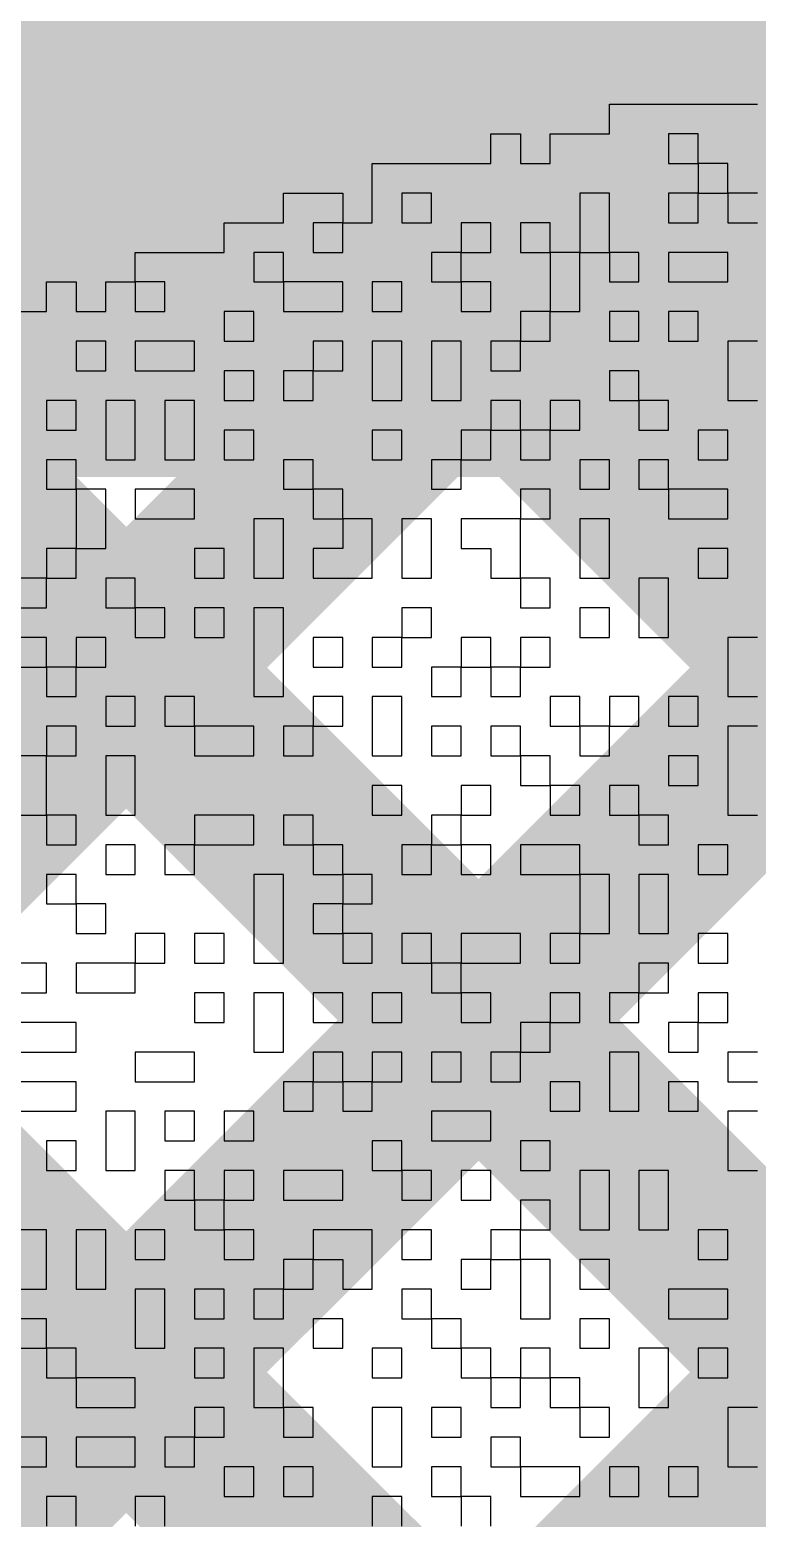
# Model space of a CAD drawing. Header units: millimetres. Extents: x 3.06 to 5.82, y 1.29 to 3.84.
# Drawn here: x 4.4509 to 4.4801, y 1.7902 to 1.85 of the extents above; entities that cross this region are included whole.
import ezdxf

# ---------------------------------------------------------------- set-up
doc = ezdxf.new("R2010")
doc.units = ezdxf.units.MM
doc.header["$MEASUREMENT"] = 0
for name, color, linetype in [('BottomLayer', 5, 'Continuous'), ('BottomOverlay', 54, 'Continuous'), ('BottomPaste', 16, 'Continuous'), ('BottomSolder', 6, 'Continuous'), ('TopLayer', 1, 'Continuous'), ('TopOverlay', 2, 'Continuous')]:
    doc.layers.add(name, color=color, linetype=linetype)

# ---------------------------------------------------------------- blocks, each defined once
blk = doc.blocks.new('RES_0805_B_33')
at = {"layer": 'BottomLayer'}
blk.add_solid([(0.02, -0.025), (0.06, -0.025), (0.02, 0.025), (0.06, 0.025)], dxfattribs=at)
at = {"layer": 'BottomOverlay', "const_width": 0.007874}
blk.add_lwpolyline([(0.065, 0.03), (-0.065, 0.03)], dxfattribs=at)
at = {"layer": 'BottomPaste'}
blk.add_solid([(0.02, -0.025), (0.06, -0.025), (0.02, 0.025), (0.06, 0.025)], dxfattribs=at)
at = {"layer": 'BottomSolder'}
blk.add_solid([(0.016, -0.029), (0.064, -0.029), (0.016, 0.029), (0.064, 0.029)], dxfattribs=at)

msp = doc.modelspace()

# ---------------------------------------------------------------- linework, layer by layer
at = {"layer": 'BottomLayer', "const_width": 0.008}
for points in [[(4.136, 2.1148257), (4.7828257, 1.468)], [(4.3787224, 1.72), (4.503, 1.8442776)], [(4.3502049, 1.7197668), (4.4664381, 1.836)], [(4.4070067, 1.72), (4.5230067, 1.836)], [(4.423, 1.836), (4.485, 1.836)], [(4.44311, 1.836), (4.81111, 1.468)], [(4.4713943, 1.836), (4.8393943, 1.468)]]:
    msp.add_lwpolyline(points, dxfattribs=at)
at = {"layer": 'BottomLayer', "const_width": 0.004}
for points in [[(4.4644381, 1.836, 1), (4.4684381, 1.836, 1)], [(4.4693943, 1.836, 1), (4.4733943, 1.836, 1)]]:
    msp.add_lwpolyline(points, format="xyb", close=True, dxfattribs=at)
at = {"layer": 'TopLayer', "const_width": 0.008}
msp.add_lwpolyline([(4.508, 1.842, -0.4142135623730951), (4.423, 1.927)], format="xyb", dxfattribs=at)
for points in [[(4.3850709, 1.9223234), (4.9233942, 1.3840001)], [(4.3445029, 1.9063228), (4.8668256, 1.3840001)], [(4.3727872, 1.9063228), (4.8951099, 1.3840001)], [(4.354657, 1.7525032), (4.4594108, 1.857257)], [(4.3414381, 1.711), (4.4779334, 1.8474953)], [(4.3666827, 1.7079603), (4.5010103, 1.8422879)], [(4.3767973, 1.6897906), (4.5290067, 1.842)]]:
    msp.add_lwpolyline(points, dxfattribs=at)
at = {"layer": 'TopLayer', "const_width": 0.004}
msp.add_lwpolyline([(4.4759334, 1.8474953, 1), (4.4799334, 1.8474953, 1)], format="xyb", close=True, dxfattribs=at)
at = {"layer": 'TopOverlay'}
for p, q in [((4.4741673, 1.8457705), (4.4741673, 1.8469597)), ((4.4741673, 1.8469597), (4.4801135, 1.8469597)), ((4.4694103, 1.8445812), (4.4694103, 1.8457705)), ((4.4694103, 1.8457705), (4.4705995, 1.8457705)), ((4.4705995, 1.8457705), (4.4705995, 1.8445812)), ((4.4717888, 1.8445812), (4.4717888, 1.8457705)), ((4.4717888, 1.8457705), (4.4741673, 1.8457705)), ((4.4777351, 1.8457705), (4.4765458, 1.8457705)), ((4.4765458, 1.8457705), (4.4765458, 1.8445812)), ((4.4777351, 1.8445812), (4.4777351, 1.8457705)), ((4.4646532, 1.843392), (4.4646532, 1.8445812)), ((4.4646532, 1.8445812), (4.4694103, 1.8445812)), ((4.4705995, 1.8445812), (4.4717888, 1.8445812)), ((4.4765458, 1.8445812), (4.4777351, 1.8445812)), ((4.4777351, 1.8445812), (4.4777351, 1.843392)), ((4.4789243, 1.8445812), (4.4777351, 1.8445812)), ((4.4789243, 1.843392), (4.4789243, 1.8445812)), ((4.4610855, 1.8422027), (4.4610855, 1.843392)), ((4.4610855, 1.843392), (4.463464, 1.843392)), ((4.463464, 1.843392), (4.463464, 1.8422027)), ((4.4646532, 1.8422027), (4.4646532, 1.843392)), ((4.4670317, 1.843392), (4.4658425, 1.843392)), ((4.4658425, 1.843392), (4.4658425, 1.8422027)), ((4.4670317, 1.8422027), (4.4670317, 1.843392)), ((4.4741673, 1.843392), (4.472978, 1.843392)), ((4.472978, 1.843392), (4.472978, 1.8422027)), ((4.4741673, 1.8422027), (4.4741673, 1.843392)), ((4.4777351, 1.843392), (4.4765458, 1.843392)), ((4.4765458, 1.843392), (4.4765458, 1.8422027)), ((4.4777351, 1.8422027), (4.4777351, 1.843392)), ((4.4777351, 1.843392), (4.4789243, 1.843392)), ((4.4789243, 1.843392), (4.4789243, 1.8422027)), ((4.4801135, 1.843392), (4.4789243, 1.843392)), ((4.458707, 1.8410135), (4.458707, 1.8422027)), ((4.458707, 1.8422027), (4.4610855, 1.8422027)), ((4.463464, 1.8422027), (4.4622748, 1.8422027)), ((4.4622748, 1.8422027), (4.4622748, 1.8410135)), ((4.463464, 1.8422027), (4.4646532, 1.8422027)), ((4.463464, 1.8410135), (4.463464, 1.8422027)), ((4.4658425, 1.8422027), (4.4670317, 1.8422027)), ((4.4694103, 1.8422027), (4.468221, 1.8422027)), ((4.468221, 1.8422027), (4.468221, 1.8410135)), ((4.4694103, 1.8410135), (4.4694103, 1.8422027)), ((4.4717888, 1.8422027), (4.4705995, 1.8422027)), ((4.4705995, 1.8422027), (4.4705995, 1.8410135)), ((4.4717888, 1.8410135), (4.4717888, 1.8422027)), ((4.472978, 1.8422027), (4.472978, 1.8410135)), ((4.4741673, 1.8410135), (4.4741673, 1.8422027)), ((4.4765458, 1.8422027), (4.4777351, 1.8422027)), ((4.4789243, 1.8422027), (4.4801135, 1.8422027)), ((4.4551392, 1.8398242), (4.4551392, 1.8410135)), ((4.4551392, 1.8410135), (4.458707, 1.8410135)), ((4.4610855, 1.8410135), (4.4598962, 1.8410135)), ((4.4598962, 1.8410135), (4.4598962, 1.8398242)), ((4.4610855, 1.8398242), (4.4610855, 1.8410135)), ((4.4622748, 1.8410135), (4.463464, 1.8410135)), ((4.468221, 1.8410135), (4.4670317, 1.8410135)), ((4.4670317, 1.8410135), (4.4670317, 1.8398242)), ((4.468221, 1.8410135), (4.4694103, 1.8410135)), ((4.468221, 1.8398242), (4.468221, 1.8410135)), ((4.4705995, 1.8410135), (4.4717888, 1.8410135)), ((4.4717888, 1.8410135), (4.4717888, 1.8398242)), ((4.472978, 1.8410135), (4.4717888, 1.8410135)), ((4.472978, 1.8410135), (4.4741673, 1.8410135)), ((4.472978, 1.8398242), (4.472978, 1.8410135)), ((4.4741673, 1.8410135), (4.4741673, 1.8398242)), ((4.4753565, 1.8410135), (4.4741673, 1.8410135)), ((4.4753565, 1.8398242), (4.4753565, 1.8410135)), ((4.4789243, 1.8410135), (4.4765458, 1.8410135)), ((4.4765458, 1.8410135), (4.4765458, 1.8398242)), ((4.4789243, 1.8398242), (4.4789243, 1.8410135)), ((4.4515715, 1.838635), (4.4515715, 1.8398242)), ((4.4515715, 1.8398242), (4.4527607, 1.8398242)), ((4.4527607, 1.8398242), (4.4527607, 1.838635)), ((4.4539499, 1.838635), (4.4539499, 1.8398242)), ((4.4539499, 1.8398242), (4.4551392, 1.8398242)), ((4.4551392, 1.8398242), (4.4551392, 1.838635)), ((4.4563285, 1.8398242), (4.4551392, 1.8398242)), ((4.4563285, 1.838635), (4.4563285, 1.8398242)), ((4.4598962, 1.8398242), (4.4610855, 1.8398242)), ((4.4610855, 1.8398242), (4.4610855, 1.838635)), ((4.463464, 1.8398242), (4.4610855, 1.8398242)), ((4.463464, 1.838635), (4.463464, 1.8398242)), ((4.4658425, 1.8398242), (4.4646532, 1.8398242)), ((4.4646532, 1.8398242), (4.4646532, 1.838635)), ((4.4658425, 1.838635), (4.4658425, 1.8398242)), ((4.4670317, 1.8398242), (4.468221, 1.8398242)), ((4.468221, 1.8398242), (4.468221, 1.838635)), ((4.4694103, 1.8398242), (4.468221, 1.8398242)), ((4.4694103, 1.838635), (4.4694103, 1.8398242)), ((4.4717888, 1.8398242), (4.4717888, 1.838635)), ((4.472978, 1.838635), (4.472978, 1.8398242)), ((4.4741673, 1.8398242), (4.4753565, 1.8398242)), ((4.4765458, 1.8398242), (4.4789243, 1.8398242)), ((4.4503822, 1.838635), (4.4515715, 1.838635)), ((4.4527607, 1.838635), (4.4539499, 1.838635)), ((4.4551392, 1.838635), (4.4563285, 1.838635)), ((4.4598962, 1.838635), (4.458707, 1.838635)), ((4.458707, 1.838635), (4.458707, 1.8374457)), ((4.4598962, 1.8374457), (4.4598962, 1.838635)), ((4.4610855, 1.838635), (4.463464, 1.838635)), ((4.4646532, 1.838635), (4.4658425, 1.838635)), ((4.468221, 1.838635), (4.4694103, 1.838635)), ((4.4717888, 1.838635), (4.4705995, 1.838635)), ((4.4705995, 1.838635), (4.4705995, 1.8374457)), ((4.4717888, 1.838635), (4.472978, 1.838635)), ((4.4717888, 1.8374457), (4.4717888, 1.838635)), ((4.4753565, 1.838635), (4.4741673, 1.838635)), ((4.4741673, 1.838635), (4.4741673, 1.8374457)), ((4.4753565, 1.8374457), (4.4753565, 1.838635)), ((4.4777351, 1.838635), (4.4765458, 1.838635)), ((4.4765458, 1.838635), (4.4765458, 1.8374457)), ((4.4777351, 1.8374457), (4.4777351, 1.838635)), ((4.4539499, 1.8374457), (4.4527607, 1.8374457)), ((4.4527607, 1.8374457), (4.4527607, 1.8362565)), ((4.4539499, 1.8362565), (4.4539499, 1.8374457)), ((4.4575178, 1.8374457), (4.4551392, 1.8374457)), ((4.4551392, 1.8374457), (4.4551392, 1.8362565)), ((4.4575178, 1.8362565), (4.4575178, 1.8374457)), ((4.458707, 1.8374457), (4.4598962, 1.8374457)), ((4.463464, 1.8374457), (4.4622748, 1.8374457)), ((4.4622748, 1.8374457), (4.4622748, 1.8362565)), ((4.463464, 1.8362565), (4.463464, 1.8374457)), ((4.4658425, 1.8374457), (4.4646532, 1.8374457)), ((4.4646532, 1.8374457), (4.4646532, 1.8362565)), ((4.4658425, 1.8362565), (4.4658425, 1.8374457)), ((4.468221, 1.8374457), (4.4670317, 1.8374457)), ((4.4670317, 1.8374457), (4.4670317, 1.8362565)), ((4.468221, 1.8362565), (4.468221, 1.8374457)), ((4.4705995, 1.8374457), (4.4694103, 1.8374457)), ((4.4694103, 1.8374457), (4.4694103, 1.8362565)), ((4.4705995, 1.8374457), (4.4717888, 1.8374457)), ((4.4705995, 1.8362565), (4.4705995, 1.8374457)), ((4.4741673, 1.8374457), (4.4753565, 1.8374457)), ((4.4765458, 1.8374457), (4.4777351, 1.8374457)), ((4.4801135, 1.8374457), (4.4789243, 1.8374457)), ((4.4789243, 1.8374457), (4.4789243, 1.8362565)), ((4.4527607, 1.8362565), (4.4539499, 1.8362565)), ((4.4551392, 1.8362565), (4.4575178, 1.8362565)), ((4.4598962, 1.8362565), (4.458707, 1.8362565)), ((4.458707, 1.8362565), (4.458707, 1.8350672)), ((4.4598962, 1.8350672), (4.4598962, 1.8362565)), ((4.4622748, 1.8362565), (4.4610855, 1.8362565)), ((4.4610855, 1.8362565), (4.4610855, 1.8350672)), ((4.4622748, 1.8362565), (4.463464, 1.8362565)), ((4.4622748, 1.8350672), (4.4622748, 1.8362565)), ((4.4646532, 1.8362565), (4.4646532, 1.8350672)), ((4.4658425, 1.8350672), (4.4658425, 1.8362565)), ((4.4670317, 1.8362565), (4.4670317, 1.8350672)), ((4.468221, 1.8350672), (4.468221, 1.8362565)), ((4.4694103, 1.8362565), (4.4705995, 1.8362565)), ((4.4753565, 1.8362565), (4.4741673, 1.8362565)), ((4.4741673, 1.8362565), (4.4741673, 1.8350672)), ((4.4753565, 1.8350672), (4.4753565, 1.8362565)), ((4.4789243, 1.8362565), (4.4789243, 1.8350672)), ((4.4527607, 1.8350672), (4.4515715, 1.8350672)), ((4.4515715, 1.8350672), (4.4515715, 1.8338779)), ((4.4527607, 1.8338779), (4.4527607, 1.8350672)), ((4.4551392, 1.8350672), (4.4539499, 1.8350672)), ((4.4539499, 1.8350672), (4.4539499, 1.8338779)), ((4.4551392, 1.8338779), (4.4551392, 1.8350672)), ((4.4575178, 1.8350672), (4.4563285, 1.8350672)), ((4.4563285, 1.8350672), (4.4563285, 1.8338779)), ((4.4575178, 1.8338779), (4.4575178, 1.8350672)), ((4.458707, 1.8350672), (4.4598962, 1.8350672)), ((4.4610855, 1.8350672), (4.4622748, 1.8350672)), ((4.4646532, 1.8350672), (4.4658425, 1.8350672)), ((4.4670317, 1.8350672), (4.468221, 1.8350672)), ((4.4705995, 1.8350672), (4.4694103, 1.8350672)), ((4.4694103, 1.8350672), (4.4694103, 1.8338779)), ((4.4705995, 1.8338779), (4.4705995, 1.8350672)), ((4.472978, 1.8350672), (4.4717888, 1.8350672)), ((4.4717888, 1.8350672), (4.4717888, 1.8338779)), ((4.472978, 1.8338779), (4.472978, 1.8350672)), ((4.4741673, 1.8350672), (4.4753565, 1.8350672)), ((4.4753565, 1.8350672), (4.4753565, 1.8338779)), ((4.4765458, 1.8350672), (4.4753565, 1.8350672)), ((4.4765458, 1.8338779), (4.4765458, 1.8350672)), ((4.4789243, 1.8350672), (4.4801135, 1.8350672)), ((4.4515715, 1.8338779), (4.4527607, 1.8338779)), ((4.4539499, 1.8338779), (4.4539499, 1.8326887)), ((4.4551392, 1.8326887), (4.4551392, 1.8338779)), ((4.4563285, 1.8338779), (4.4563285, 1.8326887)), ((4.4575178, 1.8326887), (4.4575178, 1.8338779)), ((4.4598962, 1.8338779), (4.458707, 1.8338779)), ((4.458707, 1.8338779), (4.458707, 1.8326887)), ((4.4598962, 1.8326887), (4.4598962, 1.8338779)), ((4.4658425, 1.8338779), (4.4646532, 1.8338779)), ((4.4646532, 1.8338779), (4.4646532, 1.8326887)), ((4.4658425, 1.8326887), (4.4658425, 1.8338779)), ((4.4694103, 1.8338779), (4.468221, 1.8338779)), ((4.468221, 1.8338779), (4.468221, 1.8326887)), ((4.4694103, 1.8338779), (4.4705995, 1.8338779)), ((4.4694103, 1.8326887), (4.4694103, 1.8338779)), ((4.4705995, 1.8338779), (4.4705995, 1.8326887)), ((4.4717888, 1.8338779), (4.4705995, 1.8338779)), ((4.4717888, 1.8338779), (4.472978, 1.8338779)), ((4.4717888, 1.8326887), (4.4717888, 1.8338779)), ((4.4753565, 1.8338779), (4.4765458, 1.8338779)), ((4.4789243, 1.8338779), (4.4777351, 1.8338779)), ((4.4777351, 1.8338779), (4.4777351, 1.8326887)), ((4.4789243, 1.8326887), (4.4789243, 1.8338779)), ((4.4527607, 1.8326887), (4.4515715, 1.8326887)), ((4.4515715, 1.8326887), (4.4515715, 1.8314994)), ((4.4527607, 1.8314994), (4.4527607, 1.8326887)), ((4.4539499, 1.8326887), (4.4551392, 1.8326887)), ((4.4563285, 1.8326887), (4.4575178, 1.8326887)), ((4.458707, 1.8326887), (4.4598962, 1.8326887)), ((4.4622748, 1.8326887), (4.4610855, 1.8326887)), ((4.4610855, 1.8326887), (4.4610855, 1.8314994)), ((4.4622748, 1.8314994), (4.4622748, 1.8326887)), ((4.4646532, 1.8326887), (4.4658425, 1.8326887)), ((4.468221, 1.8326887), (4.4670317, 1.8326887)), ((4.4670317, 1.8326887), (4.4670317, 1.8314994)), ((4.468221, 1.8326887), (4.4694103, 1.8326887)), ((4.468221, 1.8314994), (4.468221, 1.8326887)), ((4.4705995, 1.8326887), (4.4717888, 1.8326887)), ((4.4741673, 1.8326887), (4.472978, 1.8326887)), ((4.472978, 1.8326887), (4.472978, 1.8314994)), ((4.4741673, 1.8314994), (4.4741673, 1.8326887)), ((4.4765458, 1.8326887), (4.4753565, 1.8326887)), ((4.4753565, 1.8326887), (4.4753565, 1.8314994)), ((4.4765458, 1.8314994), (4.4765458, 1.8326887)), ((4.4777351, 1.8326887), (4.4789243, 1.8326887)), ((4.4515715, 1.8314994), (4.4527607, 1.8314994)), ((4.4527607, 1.8314994), (4.4527607, 1.8303102)), ((4.4539499, 1.8314994), (4.4527607, 1.8314994)), ((4.4539499, 1.8303102), (4.4539499, 1.8314994)), ((4.4575178, 1.8314994), (4.4551392, 1.8314994)), ((4.4551392, 1.8314994), (4.4551392, 1.8303102)), ((4.4575178, 1.8303102), (4.4575178, 1.8314994)), ((4.4610855, 1.8314994), (4.4622748, 1.8314994)), ((4.4622748, 1.8314994), (4.4622748, 1.8303102)), ((4.463464, 1.8314994), (4.4622748, 1.8314994)), ((4.463464, 1.8303102), (4.463464, 1.8314994)), ((4.4670317, 1.8314994), (4.468221, 1.8314994)), ((4.4717888, 1.8314994), (4.4705995, 1.8314994)), ((4.4705995, 1.8314994), (4.4705995, 1.8303102)), ((4.4717888, 1.8303102), (4.4717888, 1.8314994)), ((4.472978, 1.8314994), (4.4741673, 1.8314994)), ((4.4753565, 1.8314994), (4.4765458, 1.8314994)), ((4.4765458, 1.8314994), (4.4765458, 1.8303102)), ((4.4789243, 1.8314994), (4.4765458, 1.8314994)), ((4.4789243, 1.8303102), (4.4789243, 1.8314994)), ((4.4527607, 1.8303102), (4.4527607, 1.8291209)), ((4.4539499, 1.8291209), (4.4539499, 1.8303102)), ((4.4551392, 1.8303102), (4.4575178, 1.8303102)), ((4.4610855, 1.8303102), (4.4598962, 1.8303102)), ((4.4598962, 1.8303102), (4.4598962, 1.8291209)), ((4.4610855, 1.8291209), (4.4610855, 1.8303102)), ((4.4622748, 1.8303102), (4.463464, 1.8303102)), ((4.463464, 1.8303102), (4.463464, 1.8291209)), ((4.4646532, 1.8303102), (4.463464, 1.8303102)), ((4.4646532, 1.8291209), (4.4646532, 1.8303102)), ((4.4670317, 1.8303102), (4.4658425, 1.8303102)), ((4.4658425, 1.8303102), (4.4658425, 1.8291209)), ((4.4670317, 1.8291209), (4.4670317, 1.8303102)), ((4.4705995, 1.8303102), (4.468221, 1.8303102)), ((4.468221, 1.8303102), (4.468221, 1.8291209)), ((4.4705995, 1.8303102), (4.4717888, 1.8303102)), ((4.4705995, 1.8291209), (4.4705995, 1.8303102)), ((4.4741673, 1.8303102), (4.472978, 1.8303102)), ((4.472978, 1.8303102), (4.472978, 1.8291209)), ((4.4741673, 1.8291209), (4.4741673, 1.8303102)), ((4.4765458, 1.8303102), (4.4789243, 1.8303102)), ((4.4527607, 1.8291209), (4.4515715, 1.8291209)), ((4.4515715, 1.8291209), (4.4515715, 1.8279317)), ((4.4527607, 1.8291209), (4.4539499, 1.8291209)), ((4.4527607, 1.8279317), (4.4527607, 1.8291209)), ((4.458707, 1.8291209), (4.4575178, 1.8291209)), ((4.4575178, 1.8291209), (4.4575178, 1.8279317)), ((4.458707, 1.8279317), (4.458707, 1.8291209)), ((4.4598962, 1.8291209), (4.4598962, 1.8279317)), ((4.4610855, 1.8279317), (4.4610855, 1.8291209)), ((4.463464, 1.8291209), (4.4622748, 1.8291209)), ((4.4622748, 1.8291209), (4.4622748, 1.8279317)), ((4.4646532, 1.8279317), (4.4646532, 1.8291209)), ((4.4658425, 1.8291209), (4.4658425, 1.8279317)), ((4.4670317, 1.8279317), (4.4670317, 1.8291209)), ((4.468221, 1.8291209), (4.4694103, 1.8291209)), ((4.4694103, 1.8291209), (4.4694103, 1.8279317)), ((4.4705995, 1.8279317), (4.4705995, 1.8291209)), ((4.472978, 1.8291209), (4.472978, 1.8279317)), ((4.4741673, 1.8279317), (4.4741673, 1.8291209)), ((4.4789243, 1.8291209), (4.4777351, 1.8291209)), ((4.4777351, 1.8291209), (4.4777351, 1.8279317)), ((4.4789243, 1.8279317), (4.4789243, 1.8291209)), ((4.4515715, 1.8279317), (4.4503822, 1.8279317)), ((4.4515715, 1.8279317), (4.4527607, 1.8279317)), ((4.4515715, 1.8267424), (4.4515715, 1.8279317)), ((4.4551392, 1.8279317), (4.4539499, 1.8279317)), ((4.4539499, 1.8279317), (4.4539499, 1.8267424)), ((4.4551392, 1.8267424), (4.4551392, 1.8279317)), ((4.4575178, 1.8279317), (4.458707, 1.8279317)), ((4.4598962, 1.8279317), (4.4610855, 1.8279317)), ((4.4622748, 1.8279317), (4.4646532, 1.8279317)), ((4.4658425, 1.8279317), (4.4670317, 1.8279317)), ((4.4694103, 1.8279317), (4.4705995, 1.8279317)), ((4.4705995, 1.8279317), (4.4705995, 1.8267424)), ((4.4717888, 1.8279317), (4.4705995, 1.8279317)), ((4.4717888, 1.8267424), (4.4717888, 1.8279317)), ((4.472978, 1.8279317), (4.4741673, 1.8279317)), ((4.4765458, 1.8279317), (4.4753565, 1.8279317)), ((4.4753565, 1.8279317), (4.4753565, 1.8267424)), ((4.4765458, 1.8267424), (4.4765458, 1.8279317)), ((4.4777351, 1.8279317), (4.4789243, 1.8279317)), ((4.4503822, 1.8267424), (4.4515715, 1.8267424)), ((4.4539499, 1.8267424), (4.4551392, 1.8267424)), ((4.4551392, 1.8267424), (4.4551392, 1.8255531)), ((4.4563285, 1.8267424), (4.4551392, 1.8267424)), ((4.4563285, 1.8255531), (4.4563285, 1.8267424)), ((4.458707, 1.8267424), (4.4575178, 1.8267424)), ((4.4575178, 1.8267424), (4.4575178, 1.8255531)), ((4.458707, 1.8255531), (4.458707, 1.8267424)), ((4.4610855, 1.8267424), (4.4598962, 1.8267424)), ((4.4598962, 1.8267424), (4.4598962, 1.8255531)), ((4.4610855, 1.8255531), (4.4610855, 1.8267424)), ((4.4670317, 1.8267424), (4.4658425, 1.8267424)), ((4.4658425, 1.8267424), (4.4658425, 1.8255531)), ((4.4670317, 1.8255531), (4.4670317, 1.8267424)), ((4.4705995, 1.8267424), (4.4717888, 1.8267424)), ((4.4741673, 1.8267424), (4.472978, 1.8267424)), ((4.472978, 1.8267424), (4.472978, 1.8255531)), ((4.4741673, 1.8255531), (4.4741673, 1.8267424)), ((4.4753565, 1.8267424), (4.4753565, 1.8255531)), ((4.4765458, 1.8255531), (4.4765458, 1.8267424)), ((4.4515715, 1.8255531), (4.4503822, 1.8255531)), ((4.4515715, 1.8243639), (4.4515715, 1.8255531)), ((4.4539499, 1.8255531), (4.4527607, 1.8255531)), ((4.4527607, 1.8255531), (4.4527607, 1.8243639)), ((4.4539499, 1.8243639), (4.4539499, 1.8255531)), ((4.4551392, 1.8255531), (4.4563285, 1.8255531)), ((4.4575178, 1.8255531), (4.458707, 1.8255531)), ((4.4598962, 1.8255531), (4.4598962, 1.8243639)), ((4.4610855, 1.8243639), (4.4610855, 1.8255531)), ((4.463464, 1.8255531), (4.4622748, 1.8255531)), ((4.4622748, 1.8255531), (4.4622748, 1.8243639)), ((4.463464, 1.8243639), (4.463464, 1.8255531)), ((4.4658425, 1.8255531), (4.4646532, 1.8255531)), ((4.4646532, 1.8255531), (4.4646532, 1.8243639)), ((4.4658425, 1.8255531), (4.4670317, 1.8255531)), ((4.4658425, 1.8243639), (4.4658425, 1.8255531)), ((4.4694103, 1.8255531), (4.468221, 1.8255531)), ((4.468221, 1.8255531), (4.468221, 1.8243639)), ((4.4694103, 1.8243639), (4.4694103, 1.8255531)), ((4.4717888, 1.8255531), (4.4705995, 1.8255531)), ((4.4705995, 1.8255531), (4.4705995, 1.8243639)), ((4.4717888, 1.8243639), (4.4717888, 1.8255531)), ((4.472978, 1.8255531), (4.4741673, 1.8255531)), ((4.4753565, 1.8255531), (4.4765458, 1.8255531)), ((4.4801135, 1.8255531), (4.4789243, 1.8255531)), ((4.4789243, 1.8255531), (4.4789243, 1.8243639)), ((4.4503822, 1.8243639), (4.4515715, 1.8243639)), ((4.4515715, 1.8243639), (4.4515715, 1.8231746)), ((4.4527607, 1.8243639), (4.4515715, 1.8243639)), ((4.4527607, 1.8243639), (4.4539499, 1.8243639)), ((4.4527607, 1.8231746), (4.4527607, 1.8243639)), ((4.4598962, 1.8243639), (4.4598962, 1.8231746)), ((4.4610855, 1.8231746), (4.4610855, 1.8243639)), ((4.4622748, 1.8243639), (4.463464, 1.8243639)), ((4.4646532, 1.8243639), (4.4658425, 1.8243639)), ((4.468221, 1.8243639), (4.4670317, 1.8243639)), ((4.4670317, 1.8243639), (4.4670317, 1.8231746)), ((4.468221, 1.8243639), (4.4694103, 1.8243639)), ((4.468221, 1.8231746), (4.468221, 1.8243639)), ((4.4694103, 1.8243639), (4.4694103, 1.8231746)), ((4.4705995, 1.8243639), (4.4694103, 1.8243639)), ((4.4705995, 1.8243639), (4.4717888, 1.8243639)), ((4.4705995, 1.8231746), (4.4705995, 1.8243639)), ((4.4789243, 1.8243639), (4.4789243, 1.8231746)), ((4.4515715, 1.8231746), (4.4527607, 1.8231746)), ((4.4551392, 1.8231746), (4.4539499, 1.8231746)), ((4.4539499, 1.8231746), (4.4539499, 1.8219854)), ((4.4551392, 1.8219854), (4.4551392, 1.8231746)), ((4.4575178, 1.8231746), (4.4563285, 1.8231746)), ((4.4563285, 1.8231746), (4.4563285, 1.8219854)), ((4.4575178, 1.8219854), (4.4575178, 1.8231746)), ((4.4598962, 1.8231746), (4.4610855, 1.8231746)), ((4.463464, 1.8231746), (4.4622748, 1.8231746)), ((4.4622748, 1.8231746), (4.4622748, 1.8219854)), ((4.463464, 1.8219854), (4.463464, 1.8231746)), ((4.4658425, 1.8231746), (4.4646532, 1.8231746)), ((4.4646532, 1.8231746), (4.4646532, 1.8219854)), ((4.4658425, 1.8219854), (4.4658425, 1.8231746)), ((4.4670317, 1.8231746), (4.468221, 1.8231746)), ((4.4694103, 1.8231746), (4.4705995, 1.8231746)), ((4.472978, 1.8231746), (4.4717888, 1.8231746)), ((4.4717888, 1.8231746), (4.4717888, 1.8219854)), ((4.472978, 1.8219854), (4.472978, 1.8231746)), ((4.4753565, 1.8231746), (4.4741673, 1.8231746)), ((4.4741673, 1.8231746), (4.4741673, 1.8219854)), ((4.4753565, 1.8219854), (4.4753565, 1.8231746)), ((4.4777351, 1.8231746), (4.4765458, 1.8231746)), ((4.4765458, 1.8231746), (4.4765458, 1.8219854)), ((4.4777351, 1.8219854), (4.4777351, 1.8231746)), ((4.4789243, 1.8231746), (4.4801135, 1.8231746)), ((4.4527607, 1.8219854), (4.4515715, 1.8219854)), ((4.4515715, 1.8219854), (4.4515715, 1.8207961)), ((4.4527607, 1.8207961), (4.4527607, 1.8219854)), ((4.4539499, 1.8219854), (4.4551392, 1.8219854)), ((4.4563285, 1.8219854), (4.4575178, 1.8219854)), ((4.4575178, 1.8219854), (4.4575178, 1.8207961)), ((4.4598962, 1.8219854), (4.4575178, 1.8219854)), ((4.4598962, 1.8207961), (4.4598962, 1.8219854)), ((4.4622748, 1.8219854), (4.4610855, 1.8219854)), ((4.4610855, 1.8219854), (4.4610855, 1.8207961)), ((4.4622748, 1.8219854), (4.463464, 1.8219854)), ((4.4622748, 1.8207961), (4.4622748, 1.8219854)), ((4.4646532, 1.8219854), (4.4646532, 1.8207961)), ((4.4658425, 1.8207961), (4.4658425, 1.8219854)), ((4.468221, 1.8219854), (4.4670317, 1.8219854)), ((4.4670317, 1.8219854), (4.4670317, 1.8207961)), ((4.468221, 1.8207961), (4.468221, 1.8219854)), ((4.4705995, 1.8219854), (4.4694103, 1.8219854)), ((4.4694103, 1.8219854), (4.4694103, 1.8207961)), ((4.4705995, 1.8207961), (4.4705995, 1.8219854)), ((4.4717888, 1.8219854), (4.472978, 1.8219854)), ((4.472978, 1.8219854), (4.472978, 1.8207961)), ((4.4741673, 1.8219854), (4.472978, 1.8219854)), ((4.4741673, 1.8219854), (4.4753565, 1.8219854)), ((4.4741673, 1.8207961), (4.4741673, 1.8219854)), ((4.4765458, 1.8219854), (4.4777351, 1.8219854)), ((4.4801135, 1.8219854), (4.4789243, 1.8219854)), ((4.4789243, 1.8219854), (4.4789243, 1.8207961)), ((4.4515715, 1.8207961), (4.4491929, 1.8207961)), ((4.4515715, 1.8207961), (4.4527607, 1.8207961)), ((4.4515715, 1.8196068), (4.4515715, 1.8207961)), ((4.4551392, 1.8207961), (4.4539499, 1.8207961)), ((4.4539499, 1.8207961), (4.4539499, 1.8196068)), ((4.4551392, 1.8196068), (4.4551392, 1.8207961)), ((4.4575178, 1.8207961), (4.4598962, 1.8207961)), ((4.4610855, 1.8207961), (4.4622748, 1.8207961)), ((4.4646532, 1.8207961), (4.4658425, 1.8207961)), ((4.4670317, 1.8207961), (4.468221, 1.8207961)), ((4.4694103, 1.8207961), (4.4705995, 1.8207961)), ((4.4705995, 1.8207961), (4.4705995, 1.8196068)), ((4.4717888, 1.8207961), (4.4705995, 1.8207961)), ((4.4717888, 1.8196068), (4.4717888, 1.8207961)), ((4.472978, 1.8207961), (4.4741673, 1.8207961)), ((4.4777351, 1.8207961), (4.4765458, 1.8207961)), ((4.4765458, 1.8207961), (4.4765458, 1.8196068)), ((4.4777351, 1.8196068), (4.4777351, 1.8207961)), ((4.4789243, 1.8207961), (4.4789243, 1.8196068)), ((4.4515715, 1.8184176), (4.4515715, 1.8196068)), ((4.4539499, 1.8196068), (4.4539499, 1.8184176)), ((4.4551392, 1.8184176), (4.4551392, 1.8196068)), ((4.4658425, 1.8196068), (4.4646532, 1.8196068)), ((4.4646532, 1.8196068), (4.4646532, 1.8184176)), ((4.4658425, 1.8184176), (4.4658425, 1.8196068)), ((4.4694103, 1.8196068), (4.468221, 1.8196068)), ((4.468221, 1.8196068), (4.468221, 1.8184176)), ((4.4694103, 1.8184176), (4.4694103, 1.8196068)), ((4.4705995, 1.8196068), (4.4717888, 1.8196068)), ((4.4717888, 1.8196068), (4.4717888, 1.8184176)), ((4.472978, 1.8196068), (4.4717888, 1.8196068)), ((4.472978, 1.8184176), (4.472978, 1.8196068)), ((4.4753565, 1.8196068), (4.4741673, 1.8196068)), ((4.4741673, 1.8196068), (4.4741673, 1.8184176)), ((4.4753565, 1.8184176), (4.4753565, 1.8196068)), ((4.4765458, 1.8196068), (4.4777351, 1.8196068)), ((4.4789243, 1.8196068), (4.4789243, 1.8184176)), ((4.4503822, 1.8184176), (4.4515715, 1.8184176)), ((4.4515715, 1.8184176), (4.4515715, 1.8172284)), ((4.4527607, 1.8184176), (4.4515715, 1.8184176)), ((4.4527607, 1.8172284), (4.4527607, 1.8184176)), ((4.4539499, 1.8184176), (4.4551392, 1.8184176)), ((4.4598962, 1.8184176), (4.4575178, 1.8184176)), ((4.4575178, 1.8184176), (4.4575178, 1.8172284)), ((4.4598962, 1.8172284), (4.4598962, 1.8184176)), ((4.4622748, 1.8184176), (4.4610855, 1.8184176)), ((4.4610855, 1.8184176), (4.4610855, 1.8172284)), ((4.4622748, 1.8172284), (4.4622748, 1.8184176)), ((4.4646532, 1.8184176), (4.4658425, 1.8184176)), ((4.468221, 1.8184176), (4.4670317, 1.8184176)), ((4.4670317, 1.8184176), (4.4670317, 1.8172284)), ((4.468221, 1.8184176), (4.4694103, 1.8184176)), ((4.468221, 1.8172284), (4.468221, 1.8184176)), ((4.4717888, 1.8184176), (4.472978, 1.8184176)), ((4.4741673, 1.8184176), (4.4753565, 1.8184176)), ((4.4753565, 1.8184176), (4.4753565, 1.8172284)), ((4.4765458, 1.8184176), (4.4753565, 1.8184176)), ((4.4765458, 1.8172284), (4.4765458, 1.8184176)), ((4.4789243, 1.8184176), (4.4801135, 1.8184176)), ((4.4515715, 1.8172284), (4.4527607, 1.8172284)), ((4.4551392, 1.8172284), (4.4539499, 1.8172284)), ((4.4539499, 1.8172284), (4.4539499, 1.8160391)), ((4.4551392, 1.8160391), (4.4551392, 1.8172284)), ((4.4575178, 1.8172284), (4.4563285, 1.8172284)), ((4.4563285, 1.8172284), (4.4563285, 1.8160391)), ((4.4575178, 1.8172284), (4.4598962, 1.8172284)), ((4.4575178, 1.8160391), (4.4575178, 1.8172284)), ((4.4610855, 1.8172284), (4.4622748, 1.8172284)), ((4.4622748, 1.8172284), (4.4622748, 1.8160391)), ((4.463464, 1.8172284), (4.4622748, 1.8172284)), ((4.463464, 1.8160391), (4.463464, 1.8172284)), ((4.4670317, 1.8172284), (4.4658425, 1.8172284)), ((4.4658425, 1.8172284), (4.4658425, 1.8160391)), ((4.4670317, 1.8172284), (4.468221, 1.8172284)), ((4.4670317, 1.8160391), (4.4670317, 1.8172284)), ((4.468221, 1.8172284), (4.468221, 1.8160391)), ((4.4694103, 1.8172284), (4.468221, 1.8172284)), ((4.4694103, 1.8160391), (4.4694103, 1.8172284)), ((4.472978, 1.8172284), (4.4705995, 1.8172284)), ((4.4705995, 1.8172284), (4.4705995, 1.8160391)), ((4.472978, 1.8160391), (4.472978, 1.8172284)), ((4.4753565, 1.8172284), (4.4765458, 1.8172284)), ((4.4789243, 1.8172284), (4.4777351, 1.8172284)), ((4.4777351, 1.8172284), (4.4777351, 1.8160391)), ((4.4789243, 1.8160391), (4.4789243, 1.8172284)), ((4.4527607, 1.8160391), (4.4515715, 1.8160391)), ((4.4515715, 1.8160391), (4.4515715, 1.8148498)), ((4.4527607, 1.8148498), (4.4527607, 1.8160391)), ((4.4539499, 1.8160391), (4.4551392, 1.8160391)), ((4.4563285, 1.8160391), (4.4575178, 1.8160391)), ((4.4610855, 1.8160391), (4.4598962, 1.8160391)), ((4.4598962, 1.8160391), (4.4598962, 1.8148498)), ((4.4610855, 1.8148498), (4.4610855, 1.8160391)), ((4.4622748, 1.8160391), (4.463464, 1.8160391)), ((4.463464, 1.8160391), (4.463464, 1.8148498)), ((4.4646532, 1.8160391), (4.463464, 1.8160391)), ((4.4646532, 1.8148498), (4.4646532, 1.8160391)), ((4.4658425, 1.8160391), (4.4670317, 1.8160391)), ((4.468221, 1.8160391), (4.4694103, 1.8160391)), ((4.4705995, 1.8160391), (4.472978, 1.8160391)), ((4.472978, 1.8160391), (4.472978, 1.8148498)), ((4.4741673, 1.8160391), (4.472978, 1.8160391)), ((4.4741673, 1.8148498), (4.4741673, 1.8160391)), ((4.4765458, 1.8160391), (4.4753565, 1.8160391)), ((4.4753565, 1.8160391), (4.4753565, 1.8148498)), ((4.4765458, 1.8148498), (4.4765458, 1.8160391)), ((4.4777351, 1.8160391), (4.4789243, 1.8160391)), ((4.4515715, 1.8148498), (4.4527607, 1.8148498)), ((4.4527607, 1.8148498), (4.4527607, 1.8136605)), ((4.4539499, 1.8148498), (4.4527607, 1.8148498)), ((4.4539499, 1.8136605), (4.4539499, 1.8148498)), ((4.4598962, 1.8148498), (4.4598962, 1.8136605)), ((4.4610855, 1.8136605), (4.4610855, 1.8148498)), ((4.463464, 1.8148498), (4.4622748, 1.8148498)), ((4.4622748, 1.8148498), (4.4622748, 1.8136605)), ((4.463464, 1.8148498), (4.4646532, 1.8148498)), ((4.463464, 1.8136605), (4.463464, 1.8148498)), ((4.472978, 1.8148498), (4.472978, 1.8136605)), ((4.4741673, 1.8136605), (4.4741673, 1.8148498)), ((4.4753565, 1.8148498), (4.4753565, 1.8136605)), ((4.4765458, 1.8136605), (4.4765458, 1.8148498)), ((4.4527607, 1.8136605), (4.4539499, 1.8136605)), ((4.4563285, 1.8136605), (4.4551392, 1.8136605)), ((4.4551392, 1.8136605), (4.4551392, 1.8124713)), ((4.4563285, 1.8124713), (4.4563285, 1.8136605)), ((4.458707, 1.8136605), (4.4575178, 1.8136605)), ((4.4575178, 1.8136605), (4.4575178, 1.8124713)), ((4.458707, 1.8124713), (4.458707, 1.8136605)), ((4.4598962, 1.8136605), (4.4598962, 1.8124713)), ((4.4610855, 1.8124713), (4.4610855, 1.8136605)), ((4.4622748, 1.8136605), (4.463464, 1.8136605)), ((4.463464, 1.8136605), (4.463464, 1.8124713)), ((4.4646532, 1.8136605), (4.463464, 1.8136605)), ((4.4646532, 1.8124713), (4.4646532, 1.8136605)), ((4.4670317, 1.8136605), (4.4658425, 1.8136605)), ((4.4658425, 1.8136605), (4.4658425, 1.8124713)), ((4.4670317, 1.8124713), (4.4670317, 1.8136605)), ((4.4705995, 1.8136605), (4.468221, 1.8136605)), ((4.468221, 1.8136605), (4.468221, 1.8124713)), ((4.4705995, 1.8124713), (4.4705995, 1.8136605)), ((4.472978, 1.8136605), (4.4717888, 1.8136605)), ((4.4717888, 1.8136605), (4.4717888, 1.8124713)), ((4.472978, 1.8136605), (4.4741673, 1.8136605)), ((4.472978, 1.8124713), (4.472978, 1.8136605)), ((4.4753565, 1.8136605), (4.4765458, 1.8136605)), ((4.4789243, 1.8136605), (4.4777351, 1.8136605)), ((4.4777351, 1.8136605), (4.4777351, 1.8124713)), ((4.4789243, 1.8124713), (4.4789243, 1.8136605)), ((4.4515715, 1.8124713), (4.4503822, 1.8124713)), ((4.4515715, 1.8112821), (4.4515715, 1.8124713)), ((4.4551392, 1.8124713), (4.4527607, 1.8124713)), ((4.4527607, 1.8124713), (4.4527607, 1.8112821)), ((4.4551392, 1.8124713), (4.4563285, 1.8124713)), ((4.4551392, 1.8112821), (4.4551392, 1.8124713)), ((4.4575178, 1.8124713), (4.458707, 1.8124713)), ((4.4598962, 1.8124713), (4.4610855, 1.8124713)), ((4.463464, 1.8124713), (4.4646532, 1.8124713)), ((4.4658425, 1.8124713), (4.4670317, 1.8124713)), ((4.4670317, 1.8124713), (4.4670317, 1.8112821)), ((4.468221, 1.8124713), (4.4670317, 1.8124713)), ((4.468221, 1.8124713), (4.4705995, 1.8124713)), ((4.468221, 1.8112821), (4.468221, 1.8124713)), ((4.4717888, 1.8124713), (4.472978, 1.8124713)), ((4.4765458, 1.8124713), (4.4753565, 1.8124713)), ((4.4753565, 1.8124713), (4.4753565, 1.8112821)), ((4.4765458, 1.8112821), (4.4765458, 1.8124713)), ((4.4777351, 1.8124713), (4.4789243, 1.8124713)), ((4.4503822, 1.8112821), (4.4515715, 1.8112821)), ((4.4527607, 1.8112821), (4.4551392, 1.8112821)), ((4.458707, 1.8112821), (4.4575178, 1.8112821)), ((4.4575178, 1.8112821), (4.4575178, 1.8100928)), ((4.458707, 1.8100928), (4.458707, 1.8112821)), ((4.4610855, 1.8112821), (4.4598962, 1.8112821)), ((4.4598962, 1.8112821), (4.4598962, 1.8100928)), ((4.4610855, 1.8100928), (4.4610855, 1.8112821)), ((4.463464, 1.8112821), (4.4622748, 1.8112821)), ((4.4622748, 1.8112821), (4.4622748, 1.8100928)), ((4.463464, 1.8100928), (4.463464, 1.8112821)), ((4.4658425, 1.8112821), (4.4646532, 1.8112821)), ((4.4646532, 1.8112821), (4.4646532, 1.8100928)), ((4.4658425, 1.8100928), (4.4658425, 1.8112821)), ((4.4670317, 1.8112821), (4.468221, 1.8112821)), ((4.468221, 1.8112821), (4.468221, 1.8100928)), ((4.4694103, 1.8112821), (4.468221, 1.8112821)), ((4.4694103, 1.8100928), (4.4694103, 1.8112821)), ((4.472978, 1.8112821), (4.4717888, 1.8112821)), ((4.4717888, 1.8112821), (4.4717888, 1.8100928)), ((4.472978, 1.8100928), (4.472978, 1.8112821)), ((4.4753565, 1.8112821), (4.4741673, 1.8112821)), ((4.4741673, 1.8112821), (4.4741673, 1.8100928)), ((4.4753565, 1.8112821), (4.4765458, 1.8112821)), ((4.4753565, 1.8100928), (4.4753565, 1.8112821)), ((4.4789243, 1.8112821), (4.4777351, 1.8112821)), ((4.4777351, 1.8112821), (4.4777351, 1.8100928)), ((4.4789243, 1.8100928), (4.4789243, 1.8112821)), ((4.4527607, 1.8100928), (4.4503822, 1.8100928)), ((4.4527607, 1.8089035), (4.4527607, 1.8100928)), ((4.4575178, 1.8100928), (4.458707, 1.8100928)), ((4.4598962, 1.8100928), (4.4598962, 1.8089035)), ((4.4610855, 1.8089035), (4.4610855, 1.8100928)), ((4.4622748, 1.8100928), (4.463464, 1.8100928)), ((4.4646532, 1.8100928), (4.4658425, 1.8100928)), ((4.468221, 1.8100928), (4.4694103, 1.8100928)), ((4.4717888, 1.8100928), (4.4705995, 1.8100928)), ((4.4705995, 1.8100928), (4.4705995, 1.8089035)), ((4.4717888, 1.8100928), (4.472978, 1.8100928)), ((4.4717888, 1.8089035), (4.4717888, 1.8100928)), ((4.4741673, 1.8100928), (4.4753565, 1.8100928)), ((4.4777351, 1.8100928), (4.4765458, 1.8100928)), ((4.4765458, 1.8100928), (4.4765458, 1.8089035)), ((4.4777351, 1.8100928), (4.4789243, 1.8100928)), ((4.4777351, 1.8089035), (4.4777351, 1.8100928)), ((4.4503822, 1.8089035), (4.4527607, 1.8089035)), ((4.4575178, 1.8089035), (4.4551392, 1.8089035)), ((4.4551392, 1.8089035), (4.4551392, 1.8077143)), ((4.4575178, 1.8077143), (4.4575178, 1.8089035)), ((4.4598962, 1.8089035), (4.4610855, 1.8089035)), ((4.463464, 1.8089035), (4.4622748, 1.8089035)), ((4.4622748, 1.8089035), (4.4622748, 1.8077143)), ((4.463464, 1.8077143), (4.463464, 1.8089035)), ((4.4658425, 1.8089035), (4.4646532, 1.8089035)), ((4.4646532, 1.8089035), (4.4646532, 1.8077143)), ((4.4658425, 1.8077143), (4.4658425, 1.8089035)), ((4.468221, 1.8089035), (4.4670317, 1.8089035)), ((4.4670317, 1.8089035), (4.4670317, 1.8077143)), ((4.468221, 1.8077143), (4.468221, 1.8089035)), ((4.4705995, 1.8089035), (4.4694103, 1.8089035)), ((4.4694103, 1.8089035), (4.4694103, 1.8077143)), ((4.4705995, 1.8089035), (4.4717888, 1.8089035)), ((4.4705995, 1.8077143), (4.4705995, 1.8089035)), ((4.4753565, 1.8089035), (4.4741673, 1.8089035)), ((4.4741673, 1.8089035), (4.4741673, 1.8077143)), ((4.4753565, 1.8077143), (4.4753565, 1.8089035)), ((4.4765458, 1.8089035), (4.4777351, 1.8089035)), ((4.4801135, 1.8089035), (4.4789243, 1.8089035)), ((4.4789243, 1.8089035), (4.4789243, 1.8077143)), ((4.4527607, 1.8077143), (4.4503822, 1.8077143)), ((4.4527607, 1.8065251), (4.4527607, 1.8077143)), ((4.4551392, 1.8077143), (4.4575178, 1.8077143)), ((4.4622748, 1.8077143), (4.4610855, 1.8077143)), ((4.4610855, 1.8077143), (4.4610855, 1.8065251)), ((4.4622748, 1.8077143), (4.463464, 1.8077143)), ((4.4622748, 1.8065251), (4.4622748, 1.8077143)), ((4.463464, 1.8077143), (4.463464, 1.8065251)), ((4.4646532, 1.8077143), (4.463464, 1.8077143)), ((4.4646532, 1.8077143), (4.4658425, 1.8077143)), ((4.4646532, 1.8065251), (4.4646532, 1.8077143)), ((4.4670317, 1.8077143), (4.468221, 1.8077143)), ((4.4694103, 1.8077143), (4.4705995, 1.8077143)), ((4.472978, 1.8077143), (4.4717888, 1.8077143)), ((4.4717888, 1.8077143), (4.4717888, 1.8065251)), ((4.472978, 1.8065251), (4.472978, 1.8077143)), ((4.4741673, 1.8077143), (4.4741673, 1.8065251)), ((4.4753565, 1.8065251), (4.4753565, 1.8077143)), ((4.4777351, 1.8077143), (4.4765458, 1.8077143)), ((4.4765458, 1.8077143), (4.4765458, 1.8065251)), ((4.4777351, 1.8065251), (4.4777351, 1.8077143)), ((4.4789243, 1.8077143), (4.4801135, 1.8077143)), ((4.4503822, 1.8065251), (4.4527607, 1.8065251)), ((4.4551392, 1.8065251), (4.4539499, 1.8065251)), ((4.4539499, 1.8065251), (4.4539499, 1.8053358)), ((4.4551392, 1.8053358), (4.4551392, 1.8065251)), ((4.4575178, 1.8065251), (4.4563285, 1.8065251)), ((4.4563285, 1.8065251), (4.4563285, 1.8053358)), ((4.4575178, 1.8053358), (4.4575178, 1.8065251)), ((4.4598962, 1.8065251), (4.458707, 1.8065251)), ((4.458707, 1.8065251), (4.458707, 1.8053358)), ((4.4598962, 1.8053358), (4.4598962, 1.8065251)), ((4.4610855, 1.8065251), (4.4622748, 1.8065251)), ((4.463464, 1.8065251), (4.4646532, 1.8065251)), ((4.4694103, 1.8065251), (4.4670317, 1.8065251)), ((4.4670317, 1.8065251), (4.4670317, 1.8053358)), ((4.4694103, 1.8053358), (4.4694103, 1.8065251)), ((4.4717888, 1.8065251), (4.472978, 1.8065251)), ((4.4741673, 1.8065251), (4.4753565, 1.8065251)), ((4.4765458, 1.8065251), (4.4777351, 1.8065251)), ((4.4801135, 1.8065251), (4.4789243, 1.8065251)), ((4.4789243, 1.8065251), (4.4789243, 1.8053358)), ((4.4527607, 1.8053358), (4.4515715, 1.8053358)), ((4.4515715, 1.8053358), (4.4515715, 1.8041465)), ((4.4527607, 1.8041465), (4.4527607, 1.8053358)), ((4.4539499, 1.8053358), (4.4539499, 1.8041465)), ((4.4551392, 1.8041465), (4.4551392, 1.8053358)), ((4.4563285, 1.8053358), (4.4575178, 1.8053358)), ((4.458707, 1.8053358), (4.4598962, 1.8053358)), ((4.4658425, 1.8053358), (4.4646532, 1.8053358)), ((4.4646532, 1.8053358), (4.4646532, 1.8041465)), ((4.4658425, 1.8041465), (4.4658425, 1.8053358)), ((4.4670317, 1.8053358), (4.4694103, 1.8053358)), ((4.4717888, 1.8053358), (4.4705995, 1.8053358)), ((4.4705995, 1.8053358), (4.4705995, 1.8041465)), ((4.4717888, 1.8041465), (4.4717888, 1.8053358)), ((4.4789243, 1.8053358), (4.4789243, 1.8041465)), ((4.4515715, 1.8041465), (4.4527607, 1.8041465)), ((4.4539499, 1.8041465), (4.4551392, 1.8041465)), ((4.4575178, 1.8041465), (4.4563285, 1.8041465)), ((4.4563285, 1.8041465), (4.4563285, 1.8029573)), ((4.4575178, 1.8029573), (4.4575178, 1.8041465)), ((4.4598962, 1.8041465), (4.458707, 1.8041465)), ((4.458707, 1.8041465), (4.458707, 1.8029573)), ((4.4598962, 1.8029573), (4.4598962, 1.8041465)), ((4.463464, 1.8041465), (4.4610855, 1.8041465)), ((4.4610855, 1.8041465), (4.4610855, 1.8029573)), ((4.463464, 1.8029573), (4.463464, 1.8041465)), ((4.4646532, 1.8041465), (4.4658425, 1.8041465)), ((4.4658425, 1.8041465), (4.4658425, 1.8029573)), ((4.4670317, 1.8041465), (4.4658425, 1.8041465)), ((4.4670317, 1.8029573), (4.4670317, 1.8041465)), ((4.4694103, 1.8041465), (4.468221, 1.8041465)), ((4.468221, 1.8041465), (4.468221, 1.8029573)), ((4.4694103, 1.8029573), (4.4694103, 1.8041465)), ((4.4705995, 1.8041465), (4.4717888, 1.8041465)), ((4.4741673, 1.8041465), (4.472978, 1.8041465)), ((4.472978, 1.8041465), (4.472978, 1.8029573)), ((4.4741673, 1.8029573), (4.4741673, 1.8041465)), ((4.4765458, 1.8041465), (4.4753565, 1.8041465)), ((4.4753565, 1.8041465), (4.4753565, 1.8029573)), ((4.4765458, 1.8029573), (4.4765458, 1.8041465)), ((4.4789243, 1.8041465), (4.4801135, 1.8041465)), ((4.4563285, 1.8029573), (4.4575178, 1.8029573)), ((4.4575178, 1.8029573), (4.4575178, 1.801768)), ((4.458707, 1.8029573), (4.4575178, 1.8029573)), ((4.458707, 1.8029573), (4.4598962, 1.8029573)), ((4.458707, 1.801768), (4.458707, 1.8029573)), ((4.4610855, 1.8029573), (4.463464, 1.8029573)), ((4.4658425, 1.8029573), (4.4670317, 1.8029573)), ((4.468221, 1.8029573), (4.4694103, 1.8029573)), ((4.4717888, 1.8029573), (4.4705995, 1.8029573)), ((4.4705995, 1.8029573), (4.4705995, 1.801768)), ((4.4717888, 1.801768), (4.4717888, 1.8029573)), ((4.472978, 1.8029573), (4.472978, 1.801768)), ((4.4741673, 1.801768), (4.4741673, 1.8029573)), ((4.4753565, 1.8029573), (4.4753565, 1.801768)), ((4.4765458, 1.801768), (4.4765458, 1.8029573)), ((4.4515715, 1.801768), (4.4503822, 1.801768)), ((4.4515715, 1.8005788), (4.4515715, 1.801768)), ((4.4539499, 1.801768), (4.4527607, 1.801768)), ((4.4527607, 1.801768), (4.4527607, 1.8005788)), ((4.4539499, 1.8005788), (4.4539499, 1.801768)), ((4.4563285, 1.801768), (4.4551392, 1.801768)), ((4.4551392, 1.801768), (4.4551392, 1.8005788)), ((4.4563285, 1.8005788), (4.4563285, 1.801768)), ((4.4575178, 1.801768), (4.458707, 1.801768)), ((4.458707, 1.801768), (4.458707, 1.8005788)), ((4.4598962, 1.801768), (4.458707, 1.801768)), ((4.4598962, 1.8005788), (4.4598962, 1.801768)), ((4.4646532, 1.801768), (4.4622748, 1.801768)), ((4.4622748, 1.801768), (4.4622748, 1.8005788)), ((4.4646532, 1.8005788), (4.4646532, 1.801768)), ((4.4670317, 1.801768), (4.4658425, 1.801768)), ((4.4658425, 1.801768), (4.4658425, 1.8005788)), ((4.4670317, 1.8005788), (4.4670317, 1.801768)), ((4.4705995, 1.801768), (4.4694103, 1.801768)), ((4.4694103, 1.801768), (4.4694103, 1.8005788)), ((4.4705995, 1.801768), (4.4717888, 1.801768)), ((4.4705995, 1.8005788), (4.4705995, 1.801768)), ((4.472978, 1.801768), (4.4741673, 1.801768)), ((4.4753565, 1.801768), (4.4765458, 1.801768)), ((4.4789243, 1.801768), (4.4777351, 1.801768)), ((4.4777351, 1.801768), (4.4777351, 1.8005788)), ((4.4789243, 1.8005788), (4.4789243, 1.801768)), ((4.4515715, 1.7993895), (4.4515715, 1.8005788)), ((4.4527607, 1.8005788), (4.4527607, 1.7993895)), ((4.4539499, 1.7993895), (4.4539499, 1.8005788)), ((4.4551392, 1.8005788), (4.4563285, 1.8005788)), ((4.458707, 1.8005788), (4.4598962, 1.8005788)), ((4.4622748, 1.8005788), (4.4610855, 1.8005788)), ((4.4610855, 1.8005788), (4.4610855, 1.7993895)), ((4.4622748, 1.8005788), (4.463464, 1.8005788)), ((4.4622748, 1.7993895), (4.4622748, 1.8005788)), ((4.463464, 1.8005788), (4.463464, 1.7993895)), ((4.4646532, 1.7993895), (4.4646532, 1.8005788)), ((4.4658425, 1.8005788), (4.4670317, 1.8005788)), ((4.4694103, 1.8005788), (4.468221, 1.8005788)), ((4.468221, 1.8005788), (4.468221, 1.7993895)), ((4.4694103, 1.7993895), (4.4694103, 1.8005788)), ((4.4694103, 1.8005788), (4.4705995, 1.8005788)), ((4.4705995, 1.8005788), (4.4705995, 1.7993895)), ((4.4717888, 1.8005788), (4.4705995, 1.8005788)), ((4.4717888, 1.7993895), (4.4717888, 1.8005788)), ((4.4741673, 1.8005788), (4.472978, 1.8005788)), ((4.472978, 1.8005788), (4.472978, 1.7993895)), ((4.4741673, 1.7993895), (4.4741673, 1.8005788)), ((4.4777351, 1.8005788), (4.4789243, 1.8005788)), ((4.4503822, 1.7993895), (4.4515715, 1.7993895)), ((4.4527607, 1.7993895), (4.4539499, 1.7993895)), ((4.4563285, 1.7993895), (4.4551392, 1.7993895)), ((4.4551392, 1.7993895), (4.4551392, 1.7982002)), ((4.4563285, 1.7982002), (4.4563285, 1.7993895)), ((4.458707, 1.7993895), (4.4575178, 1.7993895)), ((4.4575178, 1.7993895), (4.4575178, 1.7982002)), ((4.458707, 1.7982002), (4.458707, 1.7993895)), ((4.4610855, 1.7993895), (4.4598962, 1.7993895)), ((4.4598962, 1.7993895), (4.4598962, 1.7982002)), ((4.4610855, 1.7993895), (4.4622748, 1.7993895)), ((4.4610855, 1.7982002), (4.4610855, 1.7993895)), ((4.463464, 1.7993895), (4.4646532, 1.7993895)), ((4.4670317, 1.7993895), (4.4658425, 1.7993895)), ((4.4658425, 1.7993895), (4.4658425, 1.7982002)), ((4.4670317, 1.7982002), (4.4670317, 1.7993895)), ((4.468221, 1.7993895), (4.4694103, 1.7993895)), ((4.4705995, 1.7993895), (4.4705995, 1.7982002)), ((4.4717888, 1.7982002), (4.4717888, 1.7993895)), ((4.472978, 1.7993895), (4.4741673, 1.7993895)), ((4.4789243, 1.7993895), (4.4765458, 1.7993895)), ((4.4765458, 1.7993895), (4.4765458, 1.7982002)), ((4.4789243, 1.7982002), (4.4789243, 1.7993895)), ((4.4515715, 1.7982002), (4.4503822, 1.7982002)), ((4.4515715, 1.797011), (4.4515715, 1.7982002)), ((4.4551392, 1.7982002), (4.4551392, 1.797011)), ((4.4563285, 1.797011), (4.4563285, 1.7982002)), ((4.4575178, 1.7982002), (4.458707, 1.7982002)), ((4.4598962, 1.7982002), (4.4610855, 1.7982002)), ((4.463464, 1.7982002), (4.4622748, 1.7982002)), ((4.4622748, 1.7982002), (4.4622748, 1.797011)), ((4.463464, 1.797011), (4.463464, 1.7982002)), ((4.4658425, 1.7982002), (4.4670317, 1.7982002)), ((4.4670317, 1.7982002), (4.4670317, 1.797011)), ((4.468221, 1.7982002), (4.4670317, 1.7982002)), ((4.468221, 1.797011), (4.468221, 1.7982002)), ((4.4705995, 1.7982002), (4.4717888, 1.7982002)), ((4.4741673, 1.7982002), (4.472978, 1.7982002)), ((4.472978, 1.7982002), (4.472978, 1.797011)), ((4.4741673, 1.797011), (4.4741673, 1.7982002)), ((4.4765458, 1.7982002), (4.4789243, 1.7982002)), ((4.4503822, 1.797011), (4.4515715, 1.797011)), ((4.4515715, 1.797011), (4.4515715, 1.7958218)), ((4.4527607, 1.797011), (4.4515715, 1.797011)), ((4.4527607, 1.7958218), (4.4527607, 1.797011)), ((4.4551392, 1.797011), (4.4563285, 1.797011)), ((4.458707, 1.797011), (4.4575178, 1.797011)), ((4.4575178, 1.797011), (4.4575178, 1.7958218)), ((4.458707, 1.7958218), (4.458707, 1.797011)), ((4.4610855, 1.797011), (4.4598962, 1.797011)), ((4.4598962, 1.797011), (4.4598962, 1.7958218)), ((4.4610855, 1.7958218), (4.4610855, 1.797011)), ((4.4622748, 1.797011), (4.463464, 1.797011)), ((4.4658425, 1.797011), (4.4646532, 1.797011)), ((4.4646532, 1.797011), (4.4646532, 1.7958218)), ((4.4658425, 1.7958218), (4.4658425, 1.797011)), ((4.4670317, 1.797011), (4.468221, 1.797011)), ((4.468221, 1.797011), (4.468221, 1.7958218)), ((4.4694103, 1.797011), (4.468221, 1.797011)), ((4.4694103, 1.7958218), (4.4694103, 1.797011)), ((4.4717888, 1.797011), (4.4705995, 1.797011)), ((4.4705995, 1.797011), (4.4705995, 1.7958218)), ((4.4717888, 1.7958218), (4.4717888, 1.797011)), ((4.472978, 1.797011), (4.4741673, 1.797011)), ((4.4765458, 1.797011), (4.4753565, 1.797011)), ((4.4753565, 1.797011), (4.4753565, 1.7958218)), ((4.4765458, 1.7958218), (4.4765458, 1.797011)), ((4.4789243, 1.797011), (4.4777351, 1.797011)), ((4.4777351, 1.797011), (4.4777351, 1.7958218)), ((4.4789243, 1.7958218), (4.4789243, 1.797011)), ((4.4515715, 1.7958218), (4.4527607, 1.7958218)), ((4.4527607, 1.7958218), (4.4527607, 1.7946325)), ((4.4551392, 1.7958218), (4.4527607, 1.7958218)), ((4.4551392, 1.7946325), (4.4551392, 1.7958218)), ((4.4575178, 1.7958218), (4.458707, 1.7958218)), ((4.4598962, 1.7958218), (4.4598962, 1.7946325)), ((4.4610855, 1.7946325), (4.4610855, 1.7958218)), ((4.4646532, 1.7958218), (4.4658425, 1.7958218)), ((4.468221, 1.7958218), (4.4694103, 1.7958218)), ((4.4694103, 1.7958218), (4.4694103, 1.7946325)), ((4.4705995, 1.7958218), (4.4694103, 1.7958218)), ((4.4705995, 1.7946325), (4.4705995, 1.7958218)), ((4.4705995, 1.7958218), (4.4717888, 1.7958218)), ((4.4717888, 1.7958218), (4.4717888, 1.7946325)), ((4.472978, 1.7958218), (4.4717888, 1.7958218)), ((4.472978, 1.7946325), (4.472978, 1.7958218)), ((4.4753565, 1.7958218), (4.4753565, 1.7946325)), ((4.4765458, 1.7946325), (4.4765458, 1.7958218)), ((4.4777351, 1.7958218), (4.4789243, 1.7958218)), ((4.4527607, 1.7946325), (4.4551392, 1.7946325)), ((4.458707, 1.7946325), (4.4575178, 1.7946325)), ((4.4575178, 1.7946325), (4.4575178, 1.7934432)), ((4.458707, 1.7934432), (4.458707, 1.7946325)), ((4.4598962, 1.7946325), (4.4610855, 1.7946325)), ((4.4610855, 1.7946325), (4.4610855, 1.7934432)), ((4.4622748, 1.7946325), (4.4610855, 1.7946325)), ((4.4622748, 1.7934432), (4.4622748, 1.7946325)), ((4.4658425, 1.7946325), (4.4646532, 1.7946325)), ((4.4646532, 1.7946325), (4.4646532, 1.7934432)), ((4.4658425, 1.7934432), (4.4658425, 1.7946325)), ((4.468221, 1.7946325), (4.4670317, 1.7946325)), ((4.4670317, 1.7946325), (4.4670317, 1.7934432)), ((4.468221, 1.7934432), (4.468221, 1.7946325)), ((4.4694103, 1.7946325), (4.4705995, 1.7946325)), ((4.4717888, 1.7946325), (4.472978, 1.7946325)), ((4.472978, 1.7946325), (4.472978, 1.7934432)), ((4.4741673, 1.7946325), (4.472978, 1.7946325)), ((4.4741673, 1.7934432), (4.4741673, 1.7946325)), ((4.4753565, 1.7946325), (4.4765458, 1.7946325)), ((4.4801135, 1.7946325), (4.4789243, 1.7946325)), ((4.4789243, 1.7946325), (4.4789243, 1.7934432)), ((4.4515715, 1.7934432), (4.4503822, 1.7934432)), ((4.4515715, 1.792254), (4.4515715, 1.7934432)), ((4.4551392, 1.7934432), (4.4527607, 1.7934432)), ((4.4527607, 1.7934432), (4.4527607, 1.792254)), ((4.4551392, 1.792254), (4.4551392, 1.7934432)), ((4.4575178, 1.7934432), (4.4563285, 1.7934432)), ((4.4563285, 1.7934432), (4.4563285, 1.792254)), ((4.4575178, 1.7934432), (4.458707, 1.7934432)), ((4.4575178, 1.792254), (4.4575178, 1.7934432)), ((4.4610855, 1.7934432), (4.4622748, 1.7934432)), ((4.4646532, 1.7934432), (4.4646532, 1.792254)), ((4.4658425, 1.792254), (4.4658425, 1.7934432)), ((4.4670317, 1.7934432), (4.468221, 1.7934432)), ((4.4705995, 1.7934432), (4.4694103, 1.7934432)), ((4.4694103, 1.7934432), (4.4694103, 1.792254)), ((4.4705995, 1.792254), (4.4705995, 1.7934432)), ((4.472978, 1.7934432), (4.4741673, 1.7934432)), ((4.4789243, 1.7934432), (4.4789243, 1.792254)), ((4.4503822, 1.792254), (4.4515715, 1.792254)), ((4.4527607, 1.792254), (4.4551392, 1.792254)), ((4.4563285, 1.792254), (4.4575178, 1.792254)), ((4.4598962, 1.792254), (4.458707, 1.792254)), ((4.458707, 1.792254), (4.458707, 1.7910648)), ((4.4598962, 1.7910648), (4.4598962, 1.792254)), ((4.4622748, 1.792254), (4.4610855, 1.792254)), ((4.4610855, 1.792254), (4.4610855, 1.7910648)), ((4.4622748, 1.7910648), (4.4622748, 1.792254)), ((4.4646532, 1.792254), (4.4658425, 1.792254)), ((4.468221, 1.792254), (4.4670317, 1.792254)), ((4.4670317, 1.792254), (4.4670317, 1.7910648)), ((4.468221, 1.7910648), (4.468221, 1.792254)), ((4.4694103, 1.792254), (4.4705995, 1.792254)), ((4.4705995, 1.792254), (4.4705995, 1.7910648)), ((4.472978, 1.792254), (4.4705995, 1.792254)), ((4.472978, 1.7910648), (4.472978, 1.792254)), ((4.4753565, 1.792254), (4.4741673, 1.792254)), ((4.4741673, 1.792254), (4.4741673, 1.7910648)), ((4.4753565, 1.7910648), (4.4753565, 1.792254)), ((4.4777351, 1.792254), (4.4765458, 1.792254)), ((4.4765458, 1.792254), (4.4765458, 1.7910648)), ((4.4777351, 1.7910648), (4.4777351, 1.792254)), ((4.4789243, 1.792254), (4.4801135, 1.792254)), ((4.4527607, 1.7910648), (4.4515715, 1.7910648)), ((4.4515715, 1.7910648), (4.4515715, 1.7898755)), ((4.4527607, 1.7898755), (4.4527607, 1.7910648)), ((4.4563285, 1.7910648), (4.4551392, 1.7910648)), ((4.4551392, 1.7910648), (4.4551392, 1.7898755)), ((4.4563285, 1.7898755), (4.4563285, 1.7910648)), ((4.458707, 1.7910648), (4.4598962, 1.7910648)), ((4.4610855, 1.7910648), (4.4622748, 1.7910648)), ((4.4658425, 1.7910648), (4.4646532, 1.7910648)), ((4.4646532, 1.7910648), (4.4646532, 1.7898755)), ((4.4658425, 1.7898755), (4.4658425, 1.7910648)), ((4.4670317, 1.7910648), (4.468221, 1.7910648)), ((4.468221, 1.7910648), (4.468221, 1.7898755)), ((4.4694103, 1.7910648), (4.468221, 1.7910648)), ((4.4694103, 1.7898755), (4.4694103, 1.7910648)), ((4.4705995, 1.7910648), (4.472978, 1.7910648)), ((4.4741673, 1.7910648), (4.4753565, 1.7910648)), ((4.4765458, 1.7910648), (4.4777351, 1.7910648))]:
    msp.add_line(p, q, dxfattribs=at)

# ---------------------------------------------------------------- block references
at = {"rotation": 180}
msp.add_blockref('RES_0805_B_33', (4.494, 1.872), dxfattribs=at)

doc.saveas('drawing.dxf')
